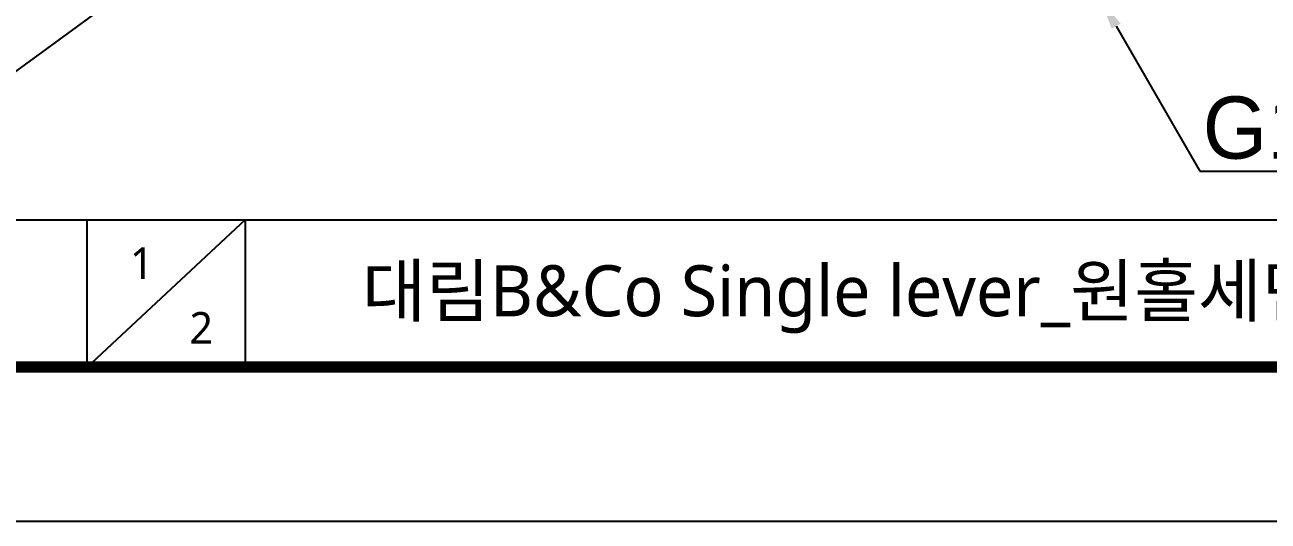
# Model space of a CAD drawing. Extents: x 1481 to 3160, y 4681 to 5260.
# Drawn here: x 1580.8 to 1781, y 4681.2 to 4761 of the extents above; entities that cross this region are included whole.
import ezdxf
from ezdxf import colors
from ezdxf.entities.mleader import LeaderData, LeaderLine
from ezdxf.math import Vec2, Vec3

# ---------------------------------------------------------------- set-up
doc = ezdxf.new("R2010")
doc.units = 0
doc.header["$LTSCALE"] = 30
doc.header["$MEASUREMENT"] = 0
doc.layers.get('0').update_dxf_attribs({"linetype": 'CONTINUOUS'})
doc.styles.add('Daelim Dimension', font='NanumGothic.ttf')
doc.styles.get("Standard").update_dxf_attribs({"font": 'SYMBOL'})

msp = doc.modelspace()

# ---------------------------------------------------------------- linework, layer by layer
at = {"ltscale": 0.5}
msp.add_line((1480.63, 4681.18), (2270.51, 5259.94), dxfattribs=at)
at = {"color": 5}
msp.add_line((1493.33, 4729.67), (2129.35, 4729.67), dxfattribs=at)
at = {"color": 5, "ltscale": 40}
for p, q in [((1590.83, 4729.67), (1590.83, 4705.87)), ((1590.83, 4729.67), (1590.83, 4705.87)), ((1616.3, 4729.67), (1590.83, 4705.87)), ((1616.3, 4729.67), (1590.83, 4705.87)), ((1616.3, 4729.67), (1616.3, 4705.87)), ((1616.3, 4729.67), (1616.3, 4705.87))]:
    msp.add_line(p, q, dxfattribs=at)
at = {"ltscale": 0.5}
msp.add_lwpolyline([(1480.63, 4681.18), (2270.51, 4681.18), (2270.51, 5259.94), (1480.63, 5259.94)], close=True, dxfattribs=at)
at = {"color": 5, "linetype": 'ByBlock', "lineweight": 200, "const_width": 1.82}
msp.add_lwpolyline([(1493.33, 4705.96), (2257.73, 4705.96), (2257.73, 5246.5), (1493.33, 5246.5)], close=True, dxfattribs=at)

# ---------------------------------------------------------------- texts
at = {"char_height": 5.1, "width": 7.119, "attachment_point": 1, "style": 'Daelim Dimension'}
for s, insert in [('1', (1597.75, 4725.21)), ('2', (1607.33, 4714.81))]:
    msp.add_mtext(s, dxfattribs=dict(at, insert=insert))
at = {"color": 2, "insert": (1635.14, 4722.33), "char_height": 8.198, "width": 362.8925, "attachment_point": 1, "style": 'Daelim Dimension'}
msp.add_mtext('대림B&Co Single lever_원홀세면수전_DL L4310', dxfattribs=at)

# ---------------------------------------------------------------- leaders
at = {"ltscale": 0.5}
ml = msp.add_multileader_mtext('Standard', dxfattribs=at)
ml.set_content('{\\f나눔고딕|b0|i0|c129|p50;G1/2-14TH}', color=256)
ml.set_leader_properties(color=5)
ml.build(insert=Vec2(0, 0))
ml.multileader.update_dxf_attribs({"text_left_attachment_type": 6, "text_right_attachment_type": 6, "dogleg_length": 0.36, "arrow_head_size": 5})
ctx = ml.context
ctx.base_point, ctx.char_height, ctx.arrow_head_size, ctx.landing_gap_size, ctx.plane_origin = Vec3(1770.42, 4737.49), 10, 5, 0.09, Vec3(1754.88, 4763.59)
ctx.left_attachment, ctx.right_attachment = 6, 6
notes = []
notes.append((ctx, [(0, (1, 1, 0), (1770.06, 4737.49), (1, 0), 0.36, [(0, [(1754.07, 4765.14)], 0, [])])]))
ctx.mtext.insert, ctx.mtext.flow_direction = Vec3(1770.51, 4749.49), 5
for ctx, leaders in notes:
    for number, flags, end, landing, length, lines in leaders:
        leader = LeaderData()
        leader.index, (leader.has_last_leader_line, leader.has_dogleg_vector, leader.attachment_direction) = number, flags
        leader.last_leader_point, leader.dogleg_vector, leader.dogleg_length = Vec3(end), Vec3(landing), length
        for number, points, colour, breaks in lines:
            line = LeaderLine()
            line.index, line.vertices, line.color, line.breaks = number, Vec3.list(points), colors.encode_raw_color(colour), breaks
            leader.lines.append(line)
        ctx.leaders.append(leader)

doc.saveas('drawing.dxf')
